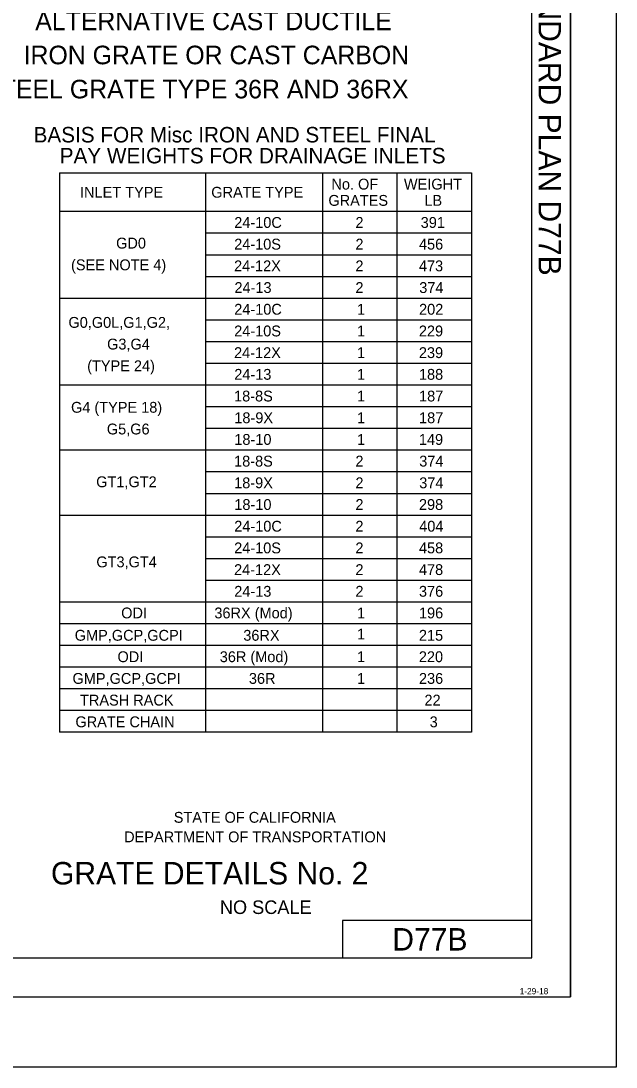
# Model space of a CAD drawing. Extents: x -894 to 866, y -476 to 714.
# Drawn here: x 482 to 866, y -476 to 199 of the extents above; entities that cross this region are included whole.
import ezdxf

# ---------------------------------------------------------------- set-up
doc = ezdxf.new("R2010")
doc.units = 0
for name, color, linetype in [('10 Sheet Format', 7, 'Continuous'), ('57 Undefined', 7, 'Continuous'), ('60 Nongeo Data', 7, 'Continuous')]:
    doc.layers.add(name, color=color, linetype=linetype)

msp = doc.modelspace()

# ---------------------------------------------------------------- linework, layer by layer
at = {"layer": '10 Sheet Format'}
for p, q in [((836.58, 668.96), (836.58, -431.04)), ((811.55, -406.04), (811.55, 643.96)), ((811.57, -381.94), (689.52, -381.94)), ((689.52, -381.94), (689.52, -406.04)), ((198.77, -406.04), (811.55, -406.04)), ((-863.42, -431.04), (836.58, -431.04)), ((836.58, -431.05), (836.58, -431.05))]:
    msp.add_line(p, q, dxfattribs=at)
for points in [[(-894.04, 713.56), (865.96, 713.56), (865.96, -476.44), (-894.04, -476.44)], [(-863.42, -431.04), (836.58, -431.04), (836.58, 668.96), (-863.42, 668.96)]]:
    msp.add_lwpolyline(points, close=True, dxfattribs=at)
at = {"layer": '60 Nongeo Data'}
for p, q in [((507.01, 100.57), (772.61, 100.57)), ((507.01, 100.57), (507.01, -260.43)), ((601.11, 100.57), (601.11, -176.43)), ((676.61, 100.57), (676.61, -176.43)), ((724.61, 100.57), (724.61, -176.43)), ((772.61, 100.57), (772.61, -176.43)), ((772.61, 75.57), (507.01, 75.57)), ((772.61, 61.57), (601.11, 61.57)), ((772.61, 47.57), (601.11, 47.57)), ((772.61, 33.57), (601.11, 33.57)), ((772.61, 19.57), (507.01, 19.57)), ((772.61, 5.57), (601.11, 5.57)), ((772.61, -8.43), (601.11, -8.43)), ((772.61, -22.43), (601.11, -22.43)), ((772.61, -36.43), (507.01, -36.43)), ((772.61, -50.43), (601.11, -50.43)), ((772.61, -64.43), (601.11, -64.43)), ((772.61, -78.43), (507.01, -78.43)), ((772.61, -92.43), (601.11, -92.43)), ((772.61, -106.43), (601.11, -106.43)), ((772.61, -120.43), (507.01, -120.43)), ((772.61, -134.43), (601.11, -134.43)), ((772.61, -148.43), (601.11, -148.43)), ((772.61, -162.43), (601.11, -162.43)), ((772.61, -176.43), (507.01, -176.43)), ((601.11, -176.43), (601.11, -260.43)), ((676.61, -176.43), (676.61, -260.43)), ((724.61, -176.43), (724.61, -260.43)), ((772.61, -176.43), (772.61, -260.43)), ((772.61, -190.43), (507.01, -190.43)), ((772.61, -204.43), (507.01, -204.43)), ((772.61, -218.43), (507.01, -218.43)), ((772.61, -232.43), (507.01, -232.43)), ((772.61, -246.43), (507.01, -246.43)), ((772.61, -260.43), (507.01, -260.43))]:
    msp.add_line(p, q, dxfattribs=at)

# ---------------------------------------------------------------- texts
at = {"layer": '10 Sheet Format'}
msp.add_text('2018 STANDARD PLAN D77B', height=14.5, rotation=270, dxfattribs=at).set_placement((815.94, 299.37))
for s, height, p in [('STATE OF CALIFORNIA', 7, (580.63, -318.78)), ('DEPARTMENT OF TRANSPORTATION', 7, (548.63, -331.39)), ('GRATE DETAILS No. 2', 14.5, (501.44, -358.6)), ('NO SCALE', 8.75, (610.4, -377.65)), ('1-29-18', 4, (803.79, -429.46))]:
    msp.add_text(s, height=height, dxfattribs=at).set_placement(p)
at = {"layer": '57 Undefined'}
for s, height, p in [('ALTERNATIVE CAST DUCTILE', 12, (491.26, 192.66)), ('IRON GRATE OR CAST CARBON', 12, (483.75, 170.66)), ('STEEL GRATE TYPE 36R AND 36RX', 12, (458.29, 148.66)), ('BASIS FOR Misc IRON AND STEEL FINAL', 10, (490.2, 120.21)), ('PAY WEIGHTS FOR DRAINAGE INLETS', 10, (507.05, 106.71)), ('No. OF', 7, (682.34, 89.82)), ('WEIGHT', 7, (729.1, 89.82)), ('INLET TYPE', 7, (520.19, 84.57)), ('GRATE TYPE', 7, (604.84, 84.57)), ('GRATES', 7, (680.38, 79.32)), ('LB', 7, (742.3, 79.32)), ('24-10C', 7, (619.66, 65.07)), ('2', 7, (697.82, 65.07)), ('391', 7, (739.94, 65.07)), ('GD0', 7, (543.46, 51.74)), ('24-10S', 7, (619.61, 51.07)), ('2', 7, (697.82, 51.07)), ('456', 7, (738.82, 51.07)), ('(SEE NOTE 4)', 7, (514.38, 37.74)), ('24-12X', 7, (619.54, 37.07)), ('2', 7, (697.82, 37.07)), ('473', 7, (738.79, 37.07)), ('24-13', 7, (619.78, 23.07)), ('2', 7, (697.82, 23.07)), ('374', 7, (738.98, 23.07)), ('24-10C', 7, (619.66, 9.07)), ('1', 7, (698.88, 9.07)), ('202', 7, (738.88, 9.07)), ('G0,G0L,G1,G2,', 7, (512.69, 0.59)), ('24-10S', 7, (619.61, -4.93)), ('1', 7, (698.88, -4.93)), ('229', 7, (738.76, -4.93)), ('G3,G4', 7, (537.64, -13.41)), ('24-12X', 7, (619.54, -18.93)), ('1', 7, (698.88, -18.93)), ('239', 7, (738.76, -18.93)), ('(TYPE 24)', 7, (524.79, -27.41)), ('24-13', 7, (619.67, -32.93)), ('1', 7, (698.88, -32.93)), ('188', 7, (738.81, -32.93)), ('18-8S', 7, (619.56, -46.93)), ('1', 7, (698.88, -46.93)), ('187', 7, (738.87, -46.93)), ('G4 (TYPE 18)', 7, (514.38, -54.2)), ('18-9X', 7, (619.71, -60.93)), ('1', 7, (698.88, -60.93)), ('187', 7, (738.87, -60.93)), ('G5,G6', 7, (537.48, -68.2)), ('18-10', 7, (619.72, -74.93)), ('1', 7, (698.88, -74.93)), ('149', 7, (738.76, -74.93)), ('18-8S', 7, (619.56, -88.93)), ('2', 7, (697.82, -88.93)), ('374', 7, (738.98, -88.93)), ('GT1,GT2', 7, (530.61, -102.26)), ('18-9X', 7, (619.6, -102.93)), ('2', 7, (697.82, -102.93)), ('374', 7, (738.98, -102.93)), ('18-10', 7, (619.72, -116.93)), ('2', 7, (697.82, -116.93)), ('298', 7, (738.81, -116.93)), ('24-10C', 7, (619.66, -130.93)), ('2', 7, (697.82, -130.93)), ('404', 7, (738.98, -130.93)), ('24-10S', 7, (619.61, -144.93)), ('2', 7, (697.82, -144.93)), ('458', 7, (738.81, -144.93)), ('GT3,GT4', 7, (530.7, -153.95)), ('24-12X', 7, (619.54, -158.93)), ('2', 7, (697.82, -158.93)), ('478', 7, (738.81, -158.93)), ('24-13', 7, (619.67, -172.93)), ('2', 7, (697.82, -172.93)), ('376', 7, (738.82, -172.93)), ('ODI', 7, (546.72, -186.89)), ('36RX (Mod)', 7, (606.84, -186.89)), ('1', 7, (698.88, -186.89)), ('196', 7, (738.82, -186.89)), ('GMP,GCP,GCPI', 7, (516.76, -201.32)), ('36RX', 7, (625.5, -201.32)), ('1', 7, (698.88, -200.51)), ('215', 7, (738.78, -201.32)), ('ODI', 7, (544.33, -215.15)), ('36R (Mod)', 7, (610.31, -215.15)), ('1', 7, (698.88, -215.15)), ('220', 7, (738.73, -215.15)), ('GMP,GCP,GCPI', 7, (515.33, -229.15)), ('36R', 7, (629.1, -229.15)), ('1', 7, (698.88, -229.15)), ('236', 7, (738.82, -229.15)), ('TRASH RACK', 7, (520.17, -243.15)), ('22', 7, (742.35, -243.15)), ('GRATE CHAIN', 7, (517.2, -257.15)), ('3', 7, (745.72, -257.15))]:
    msp.add_text(s, height=height, dxfattribs=at).set_placement(p)
at = {"layer": '60 Nongeo Data'}
msp.add_text('D77B', height=14.5, dxfattribs=at).set_placement((721.6, -401.24))

doc.saveas('drawing.dxf')
